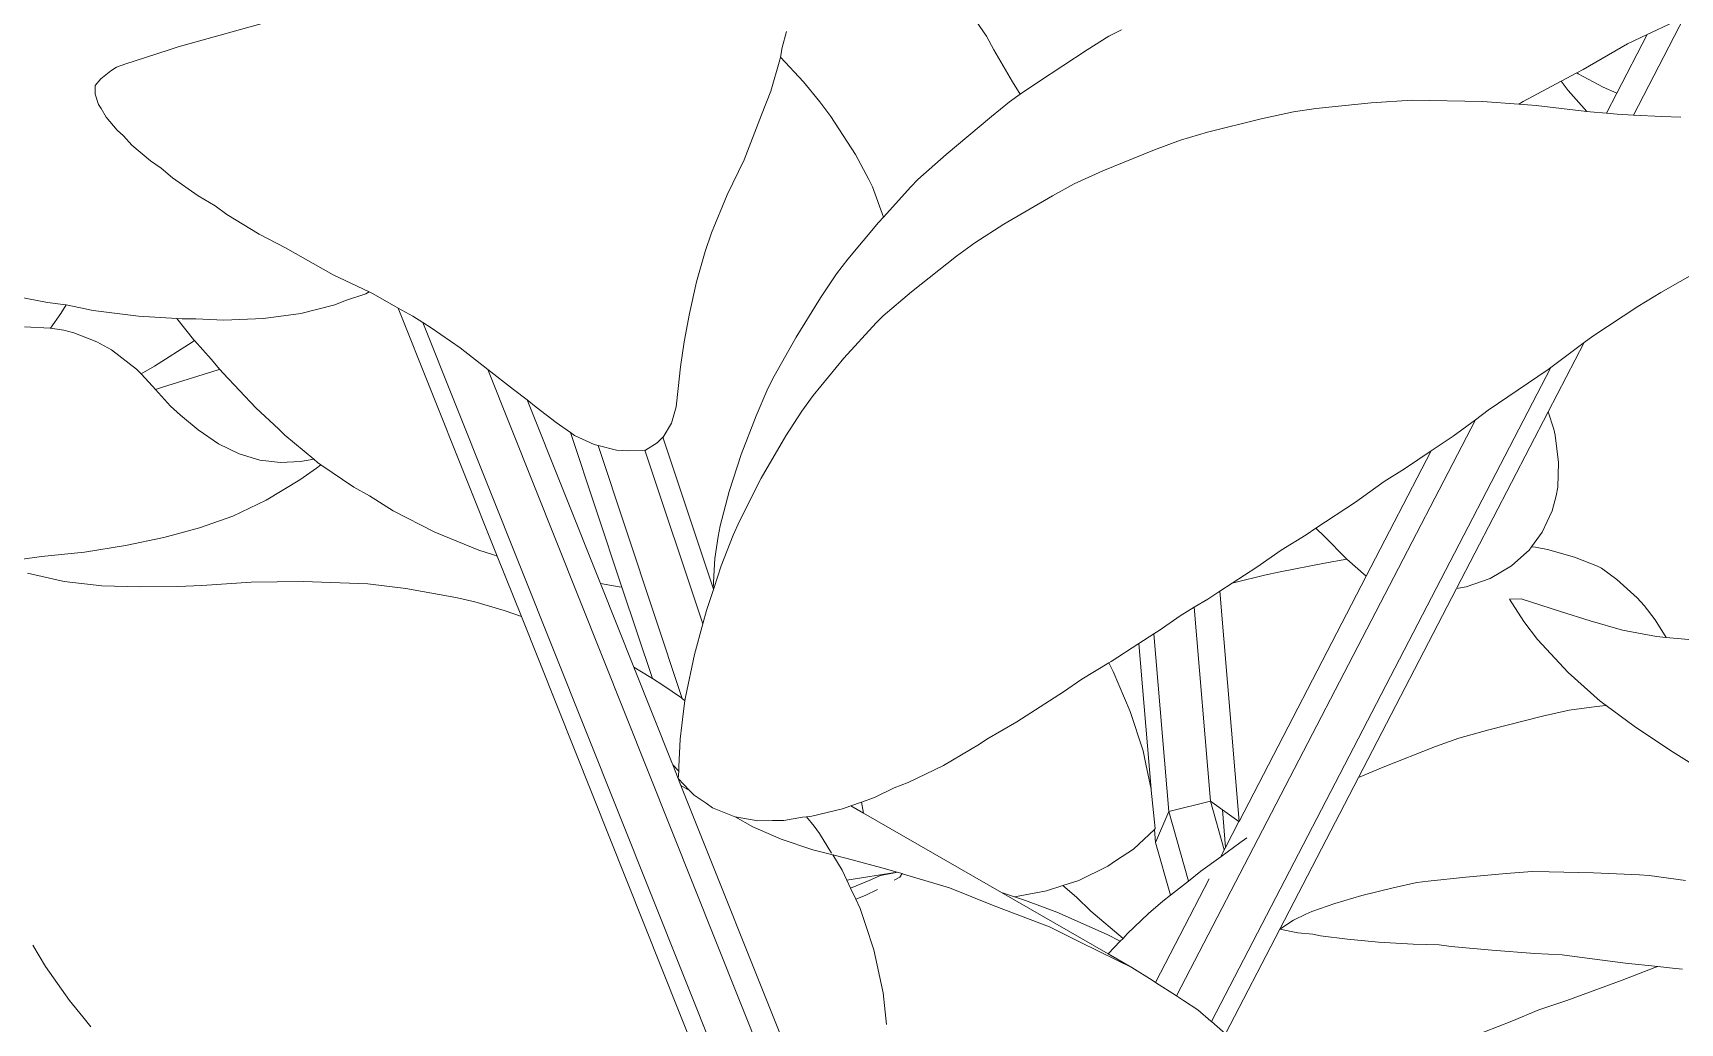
# Model space of a CAD drawing. Header units: metres. Extents: x 12.2 to 77.2, y 18.8 to 35.5.
# Drawn here: x 56.3503 to 56.5621, y 30.0549 to 30.1823 of the extents above; entities that cross this region are included whole.
import ezdxf

# ---------------------------------------------------------------- set-up
doc = ezdxf.new("R2010")
doc.units = ezdxf.units.M
doc.layers.add('0inne_gulv', color=7, linetype='Continuous', lineweight=13)

# ---------------------------------------------------------------- blocks, each defined once
blk = doc.blocks.new('One bedroom house fr')
for p, q in [((1.38354, -2.28223), (1.37089, -2.28576)), ((1.47347, -2.28246), (1.47483, -2.28439)), ((1.56453, -2.28195), (1.558, -2.29453)), ((1.56305, -2.28261), (1.55977, -2.28416)), ((1.44909, -2.28377), (1.44856, -2.28583)), ((1.47575, -2.28614), (1.47483, -2.28439)), ((1.48776, -2.28614), (1.49056, -2.28439)), ((1.49218, -2.28355), (1.49056, -2.28439)), ((1.55585, -2.29173), (1.55977, -2.28416)), ((1.55977, -2.28416), (1.55724, -2.28537)), ((1.36417, -2.28796), (1.3667, -2.28711)), ((1.3667, -2.28711), (1.36975, -2.28612)), ((1.36975, -2.28612), (1.37089, -2.28576)), ((1.44832, -2.28708), (1.44826, -2.28743)), ((1.44856, -2.28583), (1.44832, -2.28708)), ((1.4513, -2.29025), (1.44832, -2.28708)), ((1.47814, -2.29025), (1.47575, -2.28614)), ((1.4815, -2.29025), (1.48776, -2.28614)), ((1.55152, -2.28868), (1.55724, -2.28537)), ((1.36094, -2.28986), (1.36224, -2.28884)), ((1.36224, -2.28884), (1.36298, -2.28838)), ((1.36417, -2.28796), (1.36298, -2.28838)), ((1.44709, -2.29146), (1.44826, -2.28743)), ((1.54869, -2.29019), (1.55071, -2.28912)), ((1.55071, -2.28912), (1.55152, -2.28868)), ((1.55071, -2.28912), (1.55087, -2.28922)), ((1.55409, -2.29093), (1.55087, -2.28922)), ((1.3602, -2.29088), (1.36023, -2.29073)), ((1.3602, -2.29183), (1.3602, -2.29088)), ((1.36023, -2.29073), (1.36094, -2.28986)), ((1.4534, -2.29282), (1.4513, -2.29025)), ((1.47916, -2.29186), (1.47814, -2.29025)), ((1.47916, -2.29186), (1.4815, -2.29025)), ((1.54381, -2.2928), (1.54869, -2.29019)), ((1.54959, -2.29137), (1.54869, -2.29019)), ((1.54959, -2.29137), (1.55201, -2.29406)), ((1.55585, -2.29173), (1.55409, -2.29093)), ((1.3602, -2.29183), (1.36065, -2.29318)), ((1.36065, -2.29318), (1.361, -2.29368)), ((1.4459, -2.2945), (1.44709, -2.29146)), ((1.45481, -2.29471), (1.4534, -2.29282)), ((1.47544, -2.29471), (1.47778, -2.29282)), ((1.47778, -2.29282), (1.47916, -2.29186)), ((1.52429, -2.29294), (1.51717, -2.2937)), ((1.52954, -2.2926), (1.52429, -2.29294)), ((1.53859, -2.29279), (1.52954, -2.2926)), ((1.54328, -2.29313), (1.53859, -2.29279)), ((1.54328, -2.29313), (1.54381, -2.2928)), ((1.54548, -2.29329), (1.54328, -2.29313)), ((1.55201, -2.29406), (1.54548, -2.29329)), ((1.55452, -2.29429), (1.55585, -2.29173)), ((1.36161, -2.29478), (1.361, -2.29368)), ((1.36303, -2.29648), (1.36161, -2.29478)), ((1.44368, -2.30029), (1.4459, -2.2945)), ((1.45481, -2.29471), (1.45796, -2.2996)), ((1.47544, -2.29471), (1.46965, -2.2996)), ((1.51015, -2.295), (1.50322, -2.29675)), ((1.51015, -2.295), (1.51428, -2.29413)), ((1.51428, -2.29413), (1.51717, -2.2937)), ((1.55243, -2.29411), (1.55201, -2.29406)), ((1.55452, -2.29429), (1.55243, -2.29411)), ((1.5559, -2.29441), (1.55452, -2.29429)), ((1.558, -2.29453), (1.5559, -2.29441)), ((1.56163, -2.29473), (1.558, -2.29453)), ((1.56163, -2.29473), (1.56408, -2.2948)), ((1.36303, -2.29648), (1.36384, -2.29719)), ((1.36384, -2.29719), (1.36494, -2.29839)), ((1.50322, -2.29675), (1.49977, -2.29776)), ((1.36494, -2.29839), (1.36732, -2.30042)), ((1.45971, -2.30283), (1.45796, -2.2996)), ((1.466, -2.30283), (1.46965, -2.2996)), ((1.49642, -2.29899), (1.48977, -2.30171)), ((1.49977, -2.29776), (1.49642, -2.29899)), ((1.36732, -2.30042), (1.36871, -2.30138)), ((1.36871, -2.30138), (1.37015, -2.3026)), ((1.44146, -2.30479), (1.44368, -2.30029)), ((1.48977, -2.30171), (1.48608, -2.30339)), ((1.37344, -2.30492), (1.37015, -2.3026)), ((1.46017, -2.30376), (1.45971, -2.30283)), ((1.46158, -2.30765), (1.46017, -2.30376)), ((1.46158, -2.30765), (1.4651, -2.30376)), ((1.4651, -2.30376), (1.466, -2.30283)), ((1.48329, -2.3049), (1.48608, -2.30339)), ((1.37563, -2.30621), (1.37344, -2.30492)), ((1.37715, -2.3073), (1.37563, -2.30621)), ((1.43946, -2.30967), (1.44146, -2.30479)), ((1.47703, -2.30858), (1.48329, -2.3049)), ((1.37715, -2.3073), (1.38131, -2.30985)), ((1.46094, -2.30836), (1.46158, -2.30765)), ((1.38131, -2.30985), (1.38467, -2.31162)), ((1.43864, -2.31207), (1.43946, -2.30967)), ((1.46094, -2.30836), (1.457, -2.31306)), ((1.47331, -2.31095), (1.47703, -2.30858)), ((1.38467, -2.31162), (1.3908, -2.31507)), ((1.43752, -2.316), (1.43864, -2.31207)), ((1.47096, -2.31268), (1.47331, -2.31095)), ((1.45554, -2.31495), (1.457, -2.31306)), ((1.47096, -2.31268), (1.46517, -2.31726)), ((1.56152, -2.31736), (1.56649, -2.31453)), ((1.3908, -2.31507), (1.39546, -2.31728)), ((1.43752, -2.316), (1.43665, -2.32004)), ((1.45348, -2.31802), (1.45554, -2.31495)), ((1.34808, -2.31747), (1.35407, -2.31864)), ((1.35643, -2.31895), (1.35407, -2.31864)), ((1.39104, -2.31893), (1.39239, -2.3184)), ((1.395, -2.31751), (1.39239, -2.3184)), ((1.39546, -2.31728), (1.395, -2.31751)), ((1.39546, -2.31728), (1.39595, -2.31751)), ((1.39918, -2.31935), (1.39595, -2.31751)), ((1.45348, -2.31802), (1.45034, -2.32311)), ((1.46153, -2.32037), (1.46517, -2.31726)), ((1.56152, -2.31736), (1.55858, -2.31915)), ((1.35581, -2.32006), (1.35447, -2.32195)), ((1.35581, -2.32006), (1.35648, -2.31896)), ((1.35648, -2.31896), (1.35643, -2.31895)), ((1.35998, -2.31966), (1.35648, -2.31896)), ((1.35998, -2.31966), (1.36577, -2.32042)), ((1.37073, -2.32072), (1.36577, -2.32042)), ((1.37073, -2.32072), (1.37287, -2.32342)), ((1.3714, -2.32076), (1.37073, -2.32072)), ((1.3714, -2.32076), (1.37315, -2.32074)), ((1.37678, -2.32091), (1.37315, -2.32074)), ((1.38187, -2.3207), (1.37678, -2.32091)), ((1.38187, -2.3207), (1.38664, -2.32004)), ((1.39104, -2.31893), (1.38664, -2.32004)), ((1.40105, -2.32041), (1.39918, -2.31935)), ((1.41191, -2.35125), (1.39918, -2.31935)), ((1.40235, -2.32123), (1.40105, -2.32041)), ((1.43596, -2.32368), (1.43665, -2.32004)), ((1.46062, -2.32125), (1.46153, -2.32037)), ((1.55858, -2.31915), (1.55276, -2.32296)), ((1.35442, -2.32194), (1.35114, -2.32175)), ((1.35447, -2.32195), (1.35442, -2.32194)), ((1.35618, -2.32219), (1.35447, -2.32195)), ((1.35749, -2.32256), (1.35618, -2.32219)), ((1.35749, -2.32256), (1.36041, -2.3237)), ((1.44111, -2.4184), (1.40235, -2.32123)), ((1.40343, -2.32191), (1.40235, -2.32123)), ((1.40343, -2.32191), (1.40714, -2.32449)), ((1.44752, -2.32812), (1.45034, -2.32311)), ((1.45646, -2.3258), (1.46062, -2.32125)), ((1.55165, -2.3238), (1.55276, -2.32296)), ((1.36041, -2.3237), (1.36232, -2.32471)), ((1.36232, -2.32471), (1.36554, -2.32721)), ((1.37269, -2.32375), (1.36784, -2.32681)), ((1.37269, -2.32375), (1.37299, -2.32355)), ((1.37287, -2.32342), (1.37299, -2.32355)), ((1.37299, -2.32355), (1.37514, -2.32591)), ((1.41072, -2.32728), (1.40714, -2.32449)), ((1.43547, -2.3269), (1.43596, -2.32368)), ((1.54703, -2.3327), (1.55165, -2.3238)), ((1.54736, -2.32702), (1.55165, -2.3238)), ((1.36554, -2.32721), (1.36612, -2.32783)), ((1.36784, -2.32681), (1.36612, -2.32783)), ((1.37604, -2.32731), (1.36887, -2.32952)), ((1.37626, -2.32725), (1.37514, -2.32591)), ((1.37626, -2.32725), (1.37604, -2.32731)), ((1.37668, -2.32775), (1.37626, -2.32725)), ((1.41399, -2.32982), (1.41072, -2.32728)), ((1.44718, -2.41876), (1.41072, -2.32728)), ((1.43547, -2.3269), (1.43517, -2.32969)), ((1.45646, -2.3258), (1.45252, -2.33061)), ((1.50374, -2.41113), (1.54736, -2.32702)), ((1.53933, -2.33251), (1.54705, -2.32726)), ((1.54705, -2.32726), (1.54736, -2.32702)), ((1.36612, -2.32783), (1.3676, -2.32939)), ((1.36799, -2.32983), (1.3676, -2.32939)), ((1.36799, -2.32983), (1.36887, -2.32952)), ((1.38088, -2.3322), (1.37668, -2.32775)), ((1.44752, -2.32812), (1.44672, -2.3297)), ((1.3699, -2.33196), (1.36799, -2.32983)), ((1.41575, -2.33118), (1.41399, -2.32982)), ((1.41692, -2.33209), (1.41575, -2.33118)), ((1.42517, -2.35479), (1.41575, -2.33118)), ((1.43517, -2.32969), (1.43493, -2.33207)), ((1.44519, -2.33321), (1.44672, -2.3297)), ((1.45106, -2.3326), (1.45252, -2.33061)), ((1.37117, -2.33315), (1.3699, -2.33196)), ((1.37117, -2.33315), (1.37347, -2.33501)), ((1.38088, -2.3322), (1.38382, -2.33492)), ((1.4195, -2.33407), (1.41692, -2.33209)), ((1.43493, -2.33207), (1.43432, -2.33415)), ((1.44328, -2.3382), (1.44519, -2.33321)), ((1.449, -2.33579), (1.45106, -2.3326)), ((1.53768, -2.33372), (1.49924, -2.40784)), ((1.53481, -2.33582), (1.53768, -2.33372)), ((1.53525, -2.35541), (1.54703, -2.3327)), ((1.53768, -2.33372), (1.53933, -2.33251)), ((1.54703, -2.3327), (1.54777, -2.33492)), ((1.37608, -2.3368), (1.37347, -2.33501)), ((1.38382, -2.33492), (1.3846, -2.33572)), ((1.3846, -2.33572), (1.38832, -2.33881)), ((1.4195, -2.33407), (1.42133, -2.33537)), ((1.42133, -2.33537), (1.42184, -2.33573)), ((1.42795, -2.35525), (1.42133, -2.33537)), ((1.42184, -2.33573), (1.42439, -2.33692)), ((1.43323, -2.33596), (1.43432, -2.33415)), ((1.449, -2.33579), (1.44586, -2.34124)), ((1.53201, -2.33771), (1.53481, -2.33582)), ((1.54777, -2.33492), (1.54795, -2.33572)), ((1.54795, -2.33572), (1.54834, -2.33923)), ((1.37871, -2.33811), (1.37608, -2.3368)), ((1.42487, -2.33704), (1.42439, -2.33692)), ((1.4357, -2.36959), (1.42487, -2.33704)), ((1.42724, -2.33763), (1.42487, -2.33704)), ((1.42724, -2.33763), (1.42877, -2.33773)), ((1.43089, -2.33764), (1.42877, -2.33773)), ((1.43833, -2.35998), (1.43089, -2.33764)), ((1.43099, -2.33764), (1.43089, -2.33764)), ((1.43099, -2.33764), (1.43246, -2.3367)), ((1.43319, -2.33597), (1.43246, -2.3367)), ((1.43323, -2.33596), (1.43319, -2.33597)), ((1.43966, -2.3554), (1.43319, -2.33597)), ((1.52363, -2.35386), (1.53201, -2.33771)), ((1.52854, -2.34005), (1.53201, -2.33771)), ((1.38137, -2.33891), (1.37871, -2.33811)), ((1.38404, -2.33921), (1.38137, -2.33891)), ((1.38404, -2.33921), (1.38661, -2.33908)), ((1.38653, -2.34147), (1.38866, -2.33993)), ((1.38661, -2.33908), (1.38832, -2.33881)), ((1.38832, -2.33881), (1.38882, -2.33923)), ((1.38922, -2.33951), (1.38866, -2.33993)), ((1.38882, -2.33923), (1.38922, -2.33951)), ((1.38922, -2.33951), (1.39347, -2.34241)), ((1.44328, -2.3382), (1.44174, -2.34294)), ((1.52854, -2.34005), (1.52594, -2.34167)), ((1.54834, -2.33923), (1.54826, -2.34241)), ((1.38653, -2.34147), (1.38219, -2.34408)), ((1.44304, -2.34678), (1.44586, -2.34124)), ((1.52594, -2.34167), (1.52225, -2.34431)), ((1.37792, -2.34611), (1.38219, -2.34408)), ((1.39347, -2.34241), (1.39547, -2.34353)), ((1.39851, -2.34544), (1.39547, -2.34353)), ((1.44059, -2.34737), (1.44174, -2.34294)), ((1.52225, -2.34431), (1.51714, -2.34769)), ((1.54755, -2.34544), (1.54805, -2.34353)), ((1.54826, -2.34241), (1.54805, -2.34353)), ((1.37363, -2.34763), (1.37792, -2.34611)), ((1.39851, -2.34544), (1.4039, -2.34819)), ((1.54755, -2.34544), (1.54628, -2.34819)), ((1.36905, -2.34888), (1.37363, -2.34763)), ((1.4039, -2.34819), (1.40955, -2.35049)), ((1.44059, -2.34737), (1.44033, -2.34876)), ((1.44304, -2.34678), (1.44224, -2.34858)), ((1.5127, -2.35048), (1.51591, -2.34851)), ((1.51714, -2.34769), (1.51591, -2.34851)), ((1.51714, -2.34769), (1.51828, -2.34876)), ((1.54628, -2.34819), (1.54488, -2.35008)), ((1.36413, -2.34991), (1.35886, -2.35074)), ((1.36905, -2.34888), (1.36413, -2.34991)), ((1.40955, -2.35049), (1.41144, -2.35108)), ((1.43991, -2.35158), (1.44033, -2.34876)), ((1.44071, -2.35251), (1.44224, -2.34858)), ((1.50958, -2.35267), (1.5127, -2.35048)), ((1.52106, -2.35158), (1.51828, -2.34876)), ((1.54458, -2.35049), (1.54389, -2.35108)), ((1.54488, -2.35008), (1.54458, -2.35049)), ((1.54488, -2.35008), (1.54539, -2.35012)), ((1.54539, -2.35012), (1.54695, -2.35042)), ((1.55041, -2.35138), (1.54695, -2.35042)), ((1.35331, -2.35133), (1.3478, -2.35207)), ((1.35331, -2.35133), (1.35886, -2.35074)), ((1.41144, -2.35108), (1.41191, -2.35125)), ((1.41501, -2.35902), (1.41191, -2.35125)), ((1.43966, -2.3554), (1.43991, -2.35158)), ((1.43974, -2.35543), (1.44071, -2.35251)), ((1.50642, -2.35474), (1.50958, -2.35267)), ((1.51256, -2.35328), (1.51827, -2.35217)), ((1.52115, -2.35166), (1.51827, -2.35217)), ((1.52115, -2.35166), (1.52106, -2.35158)), ((1.52363, -2.35386), (1.52115, -2.35166)), ((1.5423, -2.35252), (1.53957, -2.35414)), ((1.54389, -2.35108), (1.5423, -2.35252)), ((1.55041, -2.35138), (1.55337, -2.35255)), ((1.55337, -2.35255), (1.55387, -2.35283)), ((1.35152, -2.35344), (1.35625, -2.35451)), ((1.35625, -2.35451), (1.36108, -2.3551)), ((1.37391, -2.35506), (1.38027, -2.35462)), ((1.38695, -2.35451), (1.38027, -2.35462)), ((1.39526, -2.35481), (1.38695, -2.35451)), ((1.40018, -2.35544), (1.39526, -2.35481)), ((1.4276, -2.35522), (1.42517, -2.35479)), ((1.42947, -2.36557), (1.42517, -2.35479)), ((1.50483, -2.35578), (1.50642, -2.35474)), ((1.50642, -2.35474), (1.50674, -2.35466)), ((1.50674, -2.35466), (1.51057, -2.3537)), ((1.50729, -2.38538), (1.52363, -2.35386)), ((1.51256, -2.35328), (1.51057, -2.3537)), ((1.5365, -2.35522), (1.53957, -2.35414)), ((1.55387, -2.35283), (1.55585, -2.35426)), ((1.55849, -2.35663), (1.55585, -2.35426)), ((1.36108, -2.3551), (1.36595, -2.35522)), ((1.37085, -2.35518), (1.36595, -2.35522)), ((1.37085, -2.35518), (1.37391, -2.35506)), ((1.40658, -2.35659), (1.40018, -2.35544)), ((1.40658, -2.35659), (1.40905, -2.35716)), ((1.4276, -2.35522), (1.42795, -2.35525)), ((1.43187, -2.36702), (1.42795, -2.35525)), ((1.4388, -2.35828), (1.43971, -2.35554)), ((1.43966, -2.3554), (1.43974, -2.35543)), ((1.43971, -2.35554), (1.43966, -2.3554)), ((1.43971, -2.35554), (1.43974, -2.35543)), ((1.50153, -2.35785), (1.50328, -2.35679)), ((1.50328, -2.35679), (1.50483, -2.35578)), ((1.50729, -2.38538), (1.50483, -2.35578)), ((1.52263, -2.37975), (1.53525, -2.35541)), ((1.5365, -2.35522), (1.53525, -2.35541)), ((1.54207, -2.35682), (1.54355, -2.35676)), ((1.54207, -2.35682), (1.54391, -2.35968)), ((1.54861, -2.35838), (1.54355, -2.35676)), ((1.55849, -2.35663), (1.55939, -2.35763)), ((1.40905, -2.35716), (1.41281, -2.35825)), ((1.41281, -2.35825), (1.41501, -2.35902)), ((1.43873, -2.41848), (1.41501, -2.35902)), ((1.4388, -2.35828), (1.43833, -2.35998)), ((1.49701, -2.36084), (1.49971, -2.35895)), ((1.49971, -2.35895), (1.50153, -2.35785)), ((1.50361, -2.38279), (1.50153, -2.35785)), ((1.55243, -2.35957), (1.54861, -2.35838)), ((1.55939, -2.35763), (1.5608, -2.35946)), ((1.43833, -2.35998), (1.43726, -2.36393)), ((1.49634, -2.36128), (1.49442, -2.36252)), ((1.49701, -2.36084), (1.49634, -2.36128)), ((1.49634, -2.36128), (1.49824, -2.38412)), ((1.54568, -2.36199), (1.54391, -2.35968)), ((1.55657, -2.36077), (1.55243, -2.35957)), ((1.56095, -2.36162), (1.55657, -2.36077)), ((1.5608, -2.35946), (1.56219, -2.36173)), ((1.49442, -2.36252), (1.49083, -2.36484)), ((1.49598, -2.38126), (1.49442, -2.36252)), ((1.54568, -2.36199), (1.54959, -2.36622)), ((1.56095, -2.36162), (1.56219, -2.36173)), ((1.56219, -2.36173), (1.56554, -2.36202)), ((1.43611, -2.36942), (1.43726, -2.36393)), ((1.49055, -2.36501), (1.48708, -2.36708)), ((1.49083, -2.36484), (1.49055, -2.36501)), ((1.49055, -2.36501), (1.49112, -2.36611)), ((1.43026, -2.366), (1.42947, -2.36557)), ((1.43436, -2.37783), (1.42947, -2.36557)), ((1.43187, -2.36702), (1.43026, -2.366)), ((1.43321, -2.36786), (1.43187, -2.36702)), ((1.48471, -2.36873), (1.48708, -2.36708)), ((1.49329, -2.37124), (1.49112, -2.36611)), ((1.55372, -2.36991), (1.54959, -2.36622)), ((1.4356, -2.36951), (1.43321, -2.36786)), ((1.4356, -2.36951), (1.4357, -2.36959)), ((1.4357, -2.36959), (1.43605, -2.36986)), ((1.43611, -2.36942), (1.43605, -2.36986)), ((1.47873, -2.37256), (1.48471, -2.36873)), ((1.43544, -2.37479), (1.43585, -2.37122)), ((1.43605, -2.36986), (1.43585, -2.37122)), ((1.49329, -2.37124), (1.49494, -2.37632)), ((1.53942, -2.3736), (1.54632, -2.37187)), ((1.54632, -2.37187), (1.54975, -2.3711)), ((1.54975, -2.3711), (1.55325, -2.3706)), ((1.55448, -2.37046), (1.55325, -2.3706)), ((1.55448, -2.37046), (1.55372, -2.36991)), ((1.55811, -2.37315), (1.55448, -2.37046)), ((1.47873, -2.37256), (1.47488, -2.37481)), ((1.53554, -2.37468), (1.53942, -2.3736)), ((1.55811, -2.37315), (1.56278, -2.37628)), ((1.43526, -2.37837), (1.43544, -2.37479)), ((1.47392, -2.37547), (1.46931, -2.37818)), ((1.47488, -2.37481), (1.47392, -2.37547)), ((1.53256, -2.37576), (1.52581, -2.37841)), ((1.53256, -2.37576), (1.53554, -2.37468)), ((1.43448, -2.37813), (1.43436, -2.37783)), ((1.43448, -2.37813), (1.43524, -2.37892)), ((1.43519, -2.37989), (1.43448, -2.37813)), ((1.46931, -2.37818), (1.46474, -2.3804)), ((1.49494, -2.37632), (1.49531, -2.37801)), ((1.49531, -2.37801), (1.49598, -2.38126)), ((1.56278, -2.37628), (1.56771, -2.37937)), ((1.43519, -2.37989), (1.43524, -2.37892)), ((1.43519, -2.37989), (1.43662, -2.3814)), ((1.43553, -2.38077), (1.43519, -2.37989)), ((1.43524, -2.37892), (1.43526, -2.37837)), ((1.51252, -2.39925), (1.52263, -2.37975)), ((1.52581, -2.37841), (1.52263, -2.37975)), ((1.43662, -2.3814), (1.43553, -2.38077)), ((1.45091, -2.41933), (1.43553, -2.38077)), ((1.43662, -2.3814), (1.43722, -2.38203)), ((1.43876, -2.38305), (1.43722, -2.38203)), ((1.46041, -2.38231), (1.45876, -2.3829)), ((1.46041, -2.38231), (1.46296, -2.38109)), ((1.46474, -2.3804), (1.46296, -2.38109)), ((1.49598, -2.38126), (1.49601, -2.38139)), ((1.49652, -2.38632), (1.49601, -2.38139)), ((1.43959, -2.38363), (1.43876, -2.38305)), ((1.44237, -2.38476), (1.43959, -2.38363)), ((1.4563, -2.38379), (1.45235, -2.38473)), ((1.45738, -2.3834), (1.4563, -2.38379)), ((1.45876, -2.3829), (1.45738, -2.3834)), ((1.45902, -2.38435), (1.45738, -2.3834)), ((1.45876, -2.3829), (1.45902, -2.38435)), ((1.47676, -2.39455), (1.45902, -2.38435)), ((1.49655, -2.38811), (1.49824, -2.38412)), ((1.49824, -2.38412), (1.50361, -2.38279)), ((1.49824, -2.38412), (1.50078, -2.39306)), ((1.50538, -2.38905), (1.50361, -2.38279)), ((1.50361, -2.38279), (1.50515, -2.3839)), ((1.50555, -2.38873), (1.50515, -2.3839)), ((1.50515, -2.3839), (1.50726, -2.38542)), ((1.44237, -2.38476), (1.44252, -2.38479)), ((1.44479, -2.38608), (1.44252, -2.38479)), ((1.44252, -2.38479), (1.44543, -2.38531)), ((1.44479, -2.38608), (1.44842, -2.38768)), ((1.44731, -2.38529), (1.44543, -2.38531)), ((1.44874, -2.38527), (1.44731, -2.38529)), ((1.45114, -2.38485), (1.44874, -2.38527)), ((1.45167, -2.38479), (1.45114, -2.38485)), ((1.45235, -2.38473), (1.45167, -2.38479)), ((1.45167, -2.38479), (1.45265, -2.38601)), ((1.45265, -2.38601), (1.45336, -2.38694)), ((1.49641, -2.38642), (1.49371, -2.38895)), ((1.49652, -2.38632), (1.49641, -2.38642)), ((1.49655, -2.38811), (1.49641, -2.38642)), ((1.50555, -2.38873), (1.50726, -2.38542)), ((1.50726, -2.38542), (1.50729, -2.38538)), ((1.44842, -2.38768), (1.45247, -2.38904)), ((1.45336, -2.38694), (1.45491, -2.38947)), ((1.49848, -2.39487), (1.49655, -2.38811)), ((1.50737, -2.38813), (1.50493, -2.38993)), ((1.50538, -2.38905), (1.50555, -2.38873)), ((1.50831, -2.3875), (1.50737, -2.38813)), ((1.45504, -2.38968), (1.45247, -2.38904)), ((1.45504, -2.38968), (1.45625, -2.39166)), ((1.45689, -2.39014), (1.45504, -2.38968)), ((1.45689, -2.39014), (1.46136, -2.39135)), ((1.49042, -2.39115), (1.49155, -2.39036)), ((1.49371, -2.38895), (1.49155, -2.39036)), ((1.50493, -2.38993), (1.50238, -2.3918)), ((1.50493, -2.38993), (1.50538, -2.38905)), ((1.45625, -2.39166), (1.45684, -2.39293)), ((1.46332, -2.39192), (1.45684, -2.39293)), ((1.45684, -2.39293), (1.45734, -2.39399)), ((1.45734, -2.39399), (1.45975, -2.39301)), ((1.46121, -2.39235), (1.45975, -2.39301)), ((1.46162, -2.39228), (1.46121, -2.39235)), ((1.46136, -2.39135), (1.46332, -2.39192)), ((1.463, -2.39202), (1.46162, -2.39228)), ((1.46294, -2.39296), (1.46369, -2.39254)), ((1.463, -2.39202), (1.46332, -2.39192)), ((1.46332, -2.39192), (1.46399, -2.39211)), ((1.46399, -2.39211), (1.46369, -2.39254)), ((1.46399, -2.39211), (1.46416, -2.39216)), ((1.46416, -2.39216), (1.47004, -2.39392)), ((1.48462, -2.39365), (1.48667, -2.39299)), ((1.49042, -2.39115), (1.48667, -2.39299)), ((1.49654, -2.40611), (1.50345, -2.39277)), ((1.50238, -2.3918), (1.50078, -2.39306)), ((1.53159, -2.39307), (1.53643, -2.39254)), ((1.54165, -2.39207), (1.53643, -2.39254)), ((1.54165, -2.39207), (1.54499, -2.39183)), ((1.54499, -2.39183), (1.54715, -2.39186)), ((1.55285, -2.39202), (1.54715, -2.39186)), ((1.55285, -2.39202), (1.55876, -2.39228)), ((1.55876, -2.39228), (1.56002, -2.39235)), ((1.56002, -2.39235), (1.56471, -2.39301)), ((1.45734, -2.39399), (1.458, -2.3954)), ((1.45921, -2.39493), (1.458, -2.3954)), ((1.45921, -2.39493), (1.46079, -2.39416)), ((1.47004, -2.39392), (1.47582, -2.39624)), ((1.47713, -2.39465), (1.47676, -2.39455)), ((1.49045, -2.40242), (1.47676, -2.39455)), ((1.47713, -2.39465), (1.47843, -2.39509)), ((1.48253, -2.39433), (1.47843, -2.39509)), ((1.47843, -2.39509), (1.47982, -2.39555)), ((1.48253, -2.39433), (1.48462, -2.39365)), ((1.48462, -2.39365), (1.48637, -2.39514)), ((1.48637, -2.39514), (1.48824, -2.39695)), ((1.49848, -2.39487), (1.49751, -2.39564)), ((1.50078, -2.39306), (1.49848, -2.39487)), ((1.52308, -2.39493), (1.51959, -2.39594)), ((1.52308, -2.39493), (1.52711, -2.39393)), ((1.52711, -2.39393), (1.53016, -2.39326)), ((1.53159, -2.39307), (1.53016, -2.39326)), ((1.458, -2.3954), (1.45857, -2.39661)), ((1.45857, -2.39661), (1.45926, -2.39864)), ((1.47582, -2.39624), (1.4829, -2.39897)), ((1.47982, -2.39555), (1.48384, -2.39708)), ((1.48384, -2.39708), (1.49034, -2.39995)), ((1.49237, -2.40043), (1.48824, -2.39695)), ((1.49292, -2.39986), (1.49564, -2.39722)), ((1.49751, -2.39564), (1.49564, -2.39722)), ((1.51665, -2.39696), (1.51586, -2.3973)), ((1.51665, -2.39696), (1.51959, -2.39594)), ((1.46034, -2.40191), (1.45926, -2.39864)), ((1.4829, -2.39897), (1.48676, -2.40089)), ((1.50553, -2.41273), (1.51252, -2.39925)), ((1.51252, -2.39925), (1.51427, -2.3981)), ((1.51252, -2.39925), (1.51485, -2.39971)), ((1.51427, -2.3981), (1.51586, -2.3973)), ((1.35382, -2.40406), (1.35219, -2.40132)), ((1.48676, -2.40089), (1.49166, -2.40329)), ((1.49201, -2.4008), (1.49034, -2.39995)), ((1.49201, -2.4008), (1.49045, -2.40242)), ((1.49237, -2.40043), (1.49201, -2.4008)), ((1.49292, -2.39986), (1.49237, -2.40043)), ((1.51679, -2.39991), (1.51485, -2.39971)), ((1.51777, -2.4001), (1.51679, -2.39991)), ((1.52123, -2.40055), (1.51777, -2.4001)), ((1.52123, -2.40055), (1.52521, -2.40091)), ((1.52969, -2.40117), (1.52521, -2.40091)), ((1.53302, -2.40128), (1.52969, -2.40117)), ((1.53458, -2.40146), (1.53302, -2.40128)), ((1.53978, -2.40195), (1.53458, -2.40146)), ((1.46034, -2.40191), (1.46154, -2.40743)), ((1.49352, -2.40419), (1.49045, -2.40242)), ((1.49352, -2.40419), (1.49166, -2.40329)), ((1.54532, -2.40236), (1.53978, -2.40195)), ((1.54532, -2.40236), (1.54882, -2.40256)), ((1.55108, -2.40287), (1.54882, -2.40256)), ((1.55698, -2.40361), (1.55108, -2.40287)), ((1.56115, -2.40406), (1.55698, -2.40361)), ((1.35382, -2.40406), (1.35692, -2.40844)), ((1.4961, -2.40583), (1.49352, -2.40419)), ((1.55655, -2.40583), (1.56076, -2.40419)), ((1.56076, -2.40419), (1.56115, -2.40406)), ((1.56303, -2.40427), (1.56115, -2.40406)), ((1.56431, -2.40439), (1.56303, -2.40427)), ((1.46154, -2.40743), (1.46196, -2.41153)), ((1.4961, -2.40583), (1.49654, -2.40611)), ((1.49654, -2.40611), (1.49924, -2.40784)), ((1.49924, -2.40784), (1.50013, -2.40841)), ((1.55655, -2.40583), (1.54942, -2.40841)), ((1.35692, -2.40844), (1.35865, -2.41051)), ((1.50013, -2.40841), (1.50197, -2.40961)), ((1.50197, -2.40961), (1.50368, -2.41108)), ((1.54585, -2.40961), (1.54234, -2.41108)), ((1.54942, -2.40841), (1.54585, -2.40961)), ((1.35865, -2.41051), (1.35966, -2.4118)), ((1.50368, -2.41108), (1.50374, -2.41113)), ((1.50374, -2.41113), (1.50553, -2.41273)), ((1.54234, -2.41108), (1.53534, -2.41383))]:
    blk.add_line(p, q)

msp = doc.modelspace()

# ---------------------------------------------------------------- block references
at = {"layer": '0inne_gulv'}
msp.add_blockref('One bedroom house fr', (54.9981, 32.46623), dxfattribs=at)

doc.saveas('drawing.dxf')
